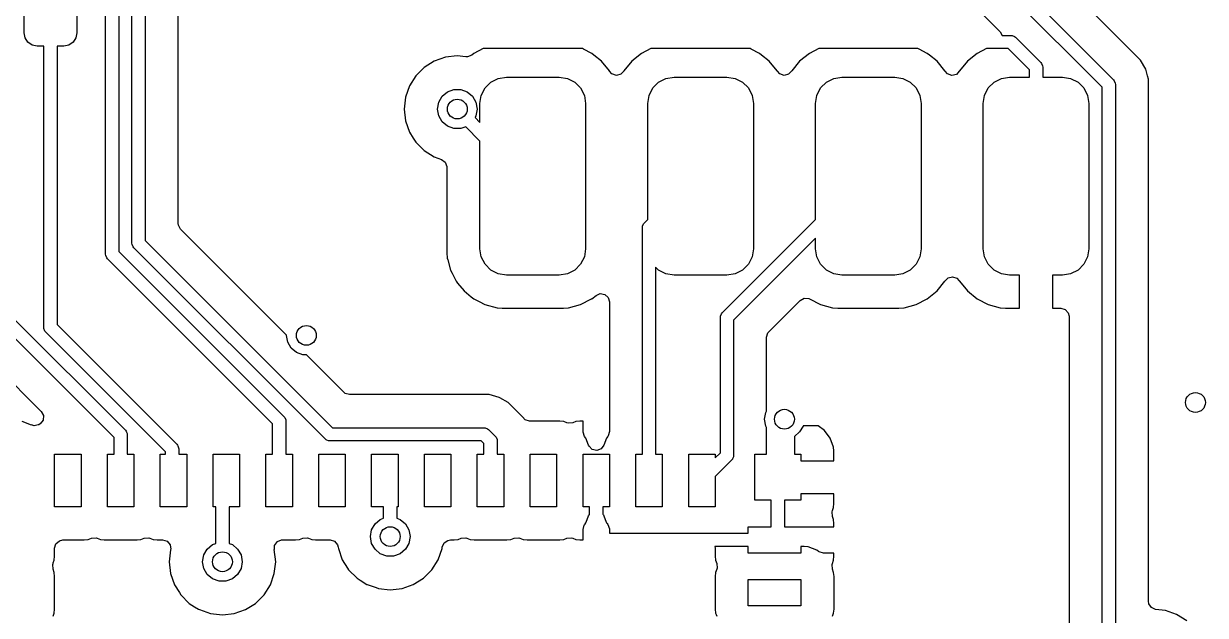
# Model space of a CAD drawing. Extents: x 4.04 to 6.24, y -5.22 to -2.73.
# Drawn here: x 4.921 to 5.626, y -4.672 to -4.319 of the extents above; entities that cross this region are included whole.
import ezdxf

# ---------------------------------------------------------------- set-up
doc = ezdxf.new("R2010")
doc.units = 0
doc.header["$MEASUREMENT"] = 0
doc.layers.add('BLACK', color=7, linetype='CONTINUOUS')

msp = doc.modelspace()

# ---------------------------------------------------------------- linework, layer by layer
at = {"layer": 'BLACK', "linetype": 'CONTINUOUS'}
for p, q in [((4.99394, -4.205), (4.99394, -4.44837)), ((4.98606, -4.45), (4.98606, -4.20663)), ((4.97819, -4.21925), (4.97819, -4.45489)), ((4.97031, -4.45652), (4.97031, -4.22088)), ((5.58723, -4.34076), (5.48223, -4.23576)), ((5.46581, -4.24722), (5.57109, -4.35249)), ((5.56437, -4.35691), (5.4614, -4.25394)), ((5.45467, -4.27507), (5.50355, -4.32396)), ((5.01364, -4.43819), (5.01364, -4.28682)), ((4.92173, -4.32457), (4.92173, -4.30291)), ((4.95323, -4.30291), (4.95323, -4.32457)), ((4.92233, -4.32758), (4.92173, -4.32457)), ((4.95323, -4.32457), (4.95263, -4.32758)), ((5.50355, -4.32396), (5.5047, -4.32606)), ((4.92404, -4.33013), (4.92233, -4.32758)), ((4.92659, -4.33184), (4.92404, -4.33013)), ((4.92961, -4.33244), (4.92659, -4.33184)), ((4.94837, -4.33184), (4.94535, -4.33244)), ((4.95092, -4.33013), (4.94837, -4.33184)), ((4.95263, -4.32758), (4.95092, -4.33013)), ((5.5047, -4.32606), (5.51, -4.32606)), ((5.51, -4.32606), (5.51077, -4.32614)), ((5.51077, -4.32614), (5.51219, -4.32673)), ((5.51219, -4.32673), (5.51278, -4.32722)), ((5.51278, -4.32722), (5.52778, -4.34222)), ((4.93354, -4.33244), (4.92961, -4.33244)), ((4.93354, -4.50021), (4.93354, -4.33244)), ((4.94535, -4.33244), (4.94142, -4.33244)), ((4.94142, -4.33244), (4.94142, -4.49858)), ((5.17294, -4.33908), (5.16624, -4.34143)), ((5.18, -4.33828), (5.17294, -4.33908)), ((5.17294, -4.33908), (5.17294, -4.33908)), ((5.18499, -4.33885), (5.18, -4.33828)), ((5.18, -4.33828), (5.18, -4.33828)), ((5.18607, -4.33885), (5.18499, -4.33885)), ((5.18861, -4.33779), (5.18607, -4.33885)), ((5.18984, -4.3368), (5.18861, -4.33779)), ((5.19545, -4.33394), (5.18984, -4.3368)), ((5.25455, -4.33394), (5.19545, -4.33394)), ((5.25523, -4.33428), (5.25455, -4.33394)), ((5.26016, -4.3368), (5.25523, -4.33428)), ((5.26139, -4.33779), (5.26016, -4.3368)), ((5.26595, -4.34149), (5.26139, -4.33779)), ((5.28984, -4.3368), (5.28404, -4.34149)), ((5.29545, -4.33394), (5.28984, -4.3368)), ((5.35455, -4.33394), (5.29545, -4.33394)), ((5.35523, -4.33428), (5.35455, -4.33394)), ((5.36016, -4.3368), (5.35523, -4.33428)), ((5.36139, -4.33779), (5.36016, -4.3368)), ((5.36595, -4.34149), (5.36139, -4.33779)), ((5.38984, -4.3368), (5.38404, -4.34149)), ((5.39545, -4.33394), (5.38984, -4.3368)), ((5.45455, -4.33394), (5.39545, -4.33394)), ((5.45523, -4.33428), (5.45455, -4.33394)), ((5.46016, -4.3368), (5.45523, -4.33428)), ((5.46139, -4.33779), (5.46016, -4.3368)), ((5.46596, -4.34149), (5.46139, -4.33779)), ((5.48985, -4.33681), (5.48406, -4.3415)), ((5.49549, -4.33394), (5.48985, -4.33681)), ((5.48985, -4.33681), (5.48985, -4.33681)), ((5.50837, -4.33394), (5.49549, -4.33394)), ((5.52106, -4.34663), (5.50837, -4.33394)), ((5.16023, -4.3452), (5.1552, -4.35023)), ((5.16624, -4.34143), (5.16023, -4.3452)), ((5.27065, -4.34728), (5.26595, -4.34149)), ((5.28404, -4.34149), (5.27935, -4.34728)), ((5.37064, -4.34728), (5.36595, -4.34149)), ((5.38404, -4.34149), (5.37935, -4.34728)), ((5.47065, -4.34728), (5.46596, -4.34149)), ((5.48406, -4.3415), (5.47937, -4.34729)), ((5.52778, -4.34222), (5.52827, -4.34281)), ((5.52827, -4.34281), (5.52827, -4.34281)), ((5.52827, -4.34281), (5.52886, -4.34423)), ((5.52886, -4.34423), (5.52894, -4.345)), ((5.52894, -4.345), (5.52894, -4.35094)), ((5.59034, -4.34615), (5.58723, -4.34076)), ((5.58723, -4.34076), (5.58723, -4.34076)), ((5.59143, -4.35023), (5.59034, -4.34615)), ((5.59034, -4.34615), (5.59034, -4.34615)), ((5.1552, -4.35023), (5.15143, -4.35624)), ((5.2, -4.35395), (5.20439, -4.35172)), ((5.20439, -4.35172), (5.20925, -4.35094)), ((5.20925, -4.35094), (5.24075, -4.35094)), ((5.24075, -4.35094), (5.24561, -4.35172)), ((5.24561, -4.35172), (5.25, -4.35395)), ((5.27065, -4.34729), (5.27065, -4.34728)), ((5.27065, -4.34728), (5.27065, -4.34728)), ((5.27066, -4.34729), (5.27065, -4.34729)), ((5.27078, -4.34749), (5.27066, -4.34729)), ((5.27081, -4.34747), (5.27078, -4.34749)), ((5.27219, -4.34906), (5.27081, -4.34747)), ((5.27479, -4.34995), (5.27219, -4.34906)), ((5.27746, -4.34929), (5.27479, -4.34995)), ((5.27918, -4.34747), (5.27746, -4.34929)), ((5.27922, -4.34749), (5.27918, -4.34747)), ((5.27935, -4.34729), (5.27922, -4.34749)), ((5.27935, -4.34728), (5.27935, -4.34729)), ((5.27935, -4.34729), (5.27935, -4.34729)), ((5.3, -4.35395), (5.30439, -4.35172)), ((5.30439, -4.35172), (5.30925, -4.35094)), ((5.30925, -4.35094), (5.34075, -4.35094)), ((5.34075, -4.35094), (5.34561, -4.35172)), ((5.34561, -4.35172), (5.35, -4.35395)), ((5.37065, -4.34728), (5.37064, -4.34728)), ((5.37065, -4.34729), (5.37065, -4.34728)), ((5.37066, -4.34729), (5.37065, -4.34729)), ((5.37078, -4.34749), (5.37066, -4.34729)), ((5.37081, -4.34747), (5.37078, -4.34749)), ((5.37219, -4.34906), (5.37081, -4.34747)), ((5.37479, -4.34995), (5.37219, -4.34906)), ((5.37746, -4.34929), (5.37479, -4.34995)), ((5.37918, -4.34747), (5.37746, -4.34929)), ((5.37922, -4.34749), (5.37918, -4.34747)), ((5.37935, -4.34729), (5.37922, -4.34749)), ((5.37935, -4.34728), (5.37935, -4.34729)), ((5.37935, -4.34729), (5.37935, -4.34729)), ((5.4, -4.35395), (5.40439, -4.35172)), ((5.40439, -4.35172), (5.40925, -4.35094)), ((5.40925, -4.35094), (5.44075, -4.35094)), ((5.44075, -4.35094), (5.44561, -4.35172)), ((5.44561, -4.35172), (5.45, -4.35395)), ((5.47066, -4.34731), (5.47065, -4.34728)), ((5.47065, -4.34728), (5.47065, -4.34728)), ((5.47068, -4.34733), (5.47066, -4.34731)), ((5.47078, -4.34749), (5.47068, -4.34733)), ((5.47081, -4.34748), (5.47078, -4.34749)), ((5.4722, -4.34908), (5.47081, -4.34748)), ((5.4748, -4.34997), (5.4722, -4.34908)), ((5.47747, -4.34931), (5.4748, -4.34997)), ((5.4792, -4.34748), (5.47747, -4.34931)), ((5.47923, -4.3475), (5.4792, -4.34748)), ((5.47935, -4.34732), (5.47923, -4.3475)), ((5.47936, -4.34731), (5.47935, -4.34732)), ((5.47937, -4.34729), (5.47936, -4.34731)), ((5.47937, -4.34729), (5.47937, -4.34729)), ((5.5, -4.35395), (5.50439, -4.35172)), ((5.50439, -4.35172), (5.50925, -4.35094)), ((5.50925, -4.35094), (5.52106, -4.35094)), ((5.52106, -4.35094), (5.52106, -4.34663)), ((5.52894, -4.35094), (5.54075, -4.35094)), ((5.54075, -4.35094), (5.54561, -4.35172)), ((5.54561, -4.35172), (5.55, -4.35395)), ((5.57109, -4.35249), (5.57158, -4.35309)), ((5.57158, -4.35309), (5.57217, -4.35451)), ((5.59195, -4.35217), (5.59143, -4.35023)), ((5.59195, -4.35878), (5.59195, -4.35217)), ((5.15143, -4.35624), (5.14908, -4.36294)), ((5.17095, -4.36241), (5.17409, -4.35977)), ((5.17409, -4.35977), (5.17795, -4.35837)), ((5.17795, -4.35837), (5.18205, -4.35837)), ((5.18205, -4.35837), (5.18591, -4.35977)), ((5.18591, -4.35977), (5.18905, -4.36241)), ((5.19427, -4.36183), (5.19651, -4.35744)), ((5.19651, -4.35744), (5.2, -4.35395)), ((5.25, -4.35395), (5.25349, -4.35744)), ((5.25349, -4.35744), (5.25573, -4.36183)), ((5.29427, -4.36183), (5.29651, -4.35744)), ((5.29651, -4.35744), (5.3, -4.35395)), ((5.35, -4.35395), (5.35349, -4.35744)), ((5.35349, -4.35744), (5.35573, -4.36183)), ((5.39427, -4.36183), (5.39651, -4.35744)), ((5.39651, -4.35744), (5.4, -4.35395)), ((5.45, -4.35395), (5.45349, -4.35744)), ((5.45349, -4.35744), (5.45573, -4.36183)), ((5.49427, -4.36183), (5.49651, -4.35744)), ((5.49651, -4.35744), (5.5, -4.35395)), ((5.55, -4.35395), (5.55349, -4.35744)), ((5.55349, -4.35744), (5.55573, -4.36183)), ((5.56437, -4.80408), (5.56437, -4.35691)), ((5.57217, -4.35451), (5.57224, -4.35528)), ((5.57224, -4.35528), (5.57224, -4.80571)), ((5.59195, -4.58597), (5.59195, -4.35878)), ((5.59195, -4.35878), (5.59195, -4.35878)), ((5.14908, -4.36294), (5.14828, -4.37)), ((5.14908, -4.36294), (5.14908, -4.36294)), ((5.16819, -4.37), (5.1689, -4.36596)), ((5.1689, -4.36596), (5.17095, -4.36241)), ((5.18905, -4.36241), (5.1911, -4.36596)), ((5.1911, -4.36596), (5.19181, -4.37)), ((5.1935, -4.36669), (5.19427, -4.36183)), ((5.1935, -4.37794), (5.1935, -4.36669)), ((5.25573, -4.36183), (5.2565, -4.36669)), ((5.2565, -4.36669), (5.2565, -4.45331)), ((5.2935, -4.36669), (5.29427, -4.36183)), ((5.2935, -4.43593), (5.2935, -4.36669)), ((5.35573, -4.36183), (5.3565, -4.36669)), ((5.3565, -4.36669), (5.3565, -4.45331)), ((5.3935, -4.36669), (5.39427, -4.36183)), ((5.3935, -4.43593), (5.3935, -4.36669)), ((5.45573, -4.36183), (5.4565, -4.36669)), ((5.4565, -4.36669), (5.4565, -4.45331)), ((5.4935, -4.36669), (5.49427, -4.36183)), ((5.4935, -4.45331), (5.4935, -4.36669)), ((5.55573, -4.36183), (5.5565, -4.36669)), ((5.5565, -4.36669), (5.5565, -4.45331)), ((5.14828, -4.37), (5.14828, -4.37)), ((5.14828, -4.37), (5.14908, -4.37706)), ((5.1689, -4.37404), (5.16819, -4.37)), ((5.17095, -4.37759), (5.1689, -4.37404)), ((5.1911, -4.37404), (5.19055, -4.37499)), ((5.19181, -4.37), (5.1911, -4.37404)), ((5.14908, -4.37706), (5.14908, -4.37706)), ((5.14908, -4.37706), (5.15143, -4.38376)), ((5.17409, -4.38023), (5.17095, -4.37759)), ((5.17795, -4.38163), (5.17409, -4.38023)), ((5.18499, -4.38056), (5.18205, -4.38163)), ((5.1935, -4.38907), (5.18499, -4.38056)), ((5.19055, -4.37499), (5.1935, -4.37794)), ((5.15143, -4.38376), (5.15371, -4.3874)), ((5.15371, -4.3874), (5.1552, -4.38977)), ((5.18205, -4.38163), (5.17795, -4.38163)), ((5.1552, -4.38977), (5.16023, -4.3948)), ((5.16023, -4.3948), (5.16624, -4.39857)), ((5.1935, -4.45331), (5.1935, -4.38907)), ((5.16624, -4.39857), (5.17053, -4.40008)), ((5.17053, -4.40008), (5.17276, -4.40168)), ((5.17276, -4.40168), (5.17378, -4.40424)), ((5.17378, -4.40424), (5.1738, -4.40468)), ((5.1738, -4.40468), (5.1738, -4.45579)), ((5.29151, -4.43792), (5.2935, -4.43593)), ((5.33796, -4.49147), (5.3935, -4.43593)), ((5.01375, -4.43922), (5.01364, -4.43819)), ((5.01507, -4.44164), (5.01375, -4.43922)), ((5.07823, -4.50479), (5.01507, -4.44164)), ((5.29035, -4.44071), (5.29043, -4.43994)), ((5.29035, -4.57579), (5.29035, -4.44071)), ((5.29043, -4.43994), (5.29102, -4.43852)), ((5.29102, -4.43852), (5.29151, -4.43792)), ((4.98614, -4.45077), (4.98606, -4.45)), ((4.98673, -4.45219), (4.98614, -4.45077)), ((4.99394, -4.44837), (5.10561, -4.56004)), ((5.3935, -4.44706), (5.34469, -4.49588)), ((5.3935, -4.45331), (5.3935, -4.44706)), ((4.97039, -4.45729), (4.97031, -4.45652)), ((4.97098, -4.45871), (4.97039, -4.45729)), ((4.97147, -4.45931), (4.97098, -4.45871)), ((4.97819, -4.45489), (5.0766, -4.55331)), ((4.98722, -4.45278), (4.98673, -4.45219)), ((5.10119, -4.56676), (4.98722, -4.45278)), ((5.1738, -4.45579), (5.1738, -4.45579)), ((5.1738, -4.45579), (5.17404, -4.45888)), ((5.17404, -4.45888), (5.17434, -4.46)), ((5.19427, -4.45817), (5.1935, -4.45331)), ((5.19651, -4.46256), (5.19427, -4.45817)), ((5.25573, -4.45817), (5.25349, -4.46256)), ((5.2565, -4.45331), (5.25573, -4.45817)), ((5.35573, -4.45817), (5.35349, -4.46256)), ((5.3565, -4.45331), (5.35573, -4.45817)), ((5.39427, -4.45817), (5.3935, -4.45331)), ((5.39651, -4.46256), (5.39427, -4.45817)), ((5.45573, -4.45817), (5.45349, -4.46256)), ((5.4565, -4.45331), (5.45573, -4.45817)), ((5.49427, -4.45817), (5.4935, -4.45331)), ((5.49651, -4.46256), (5.49427, -4.45817)), ((5.55573, -4.45817), (5.55349, -4.46256)), ((5.5565, -4.45331), (5.55573, -4.45817)), ((5.06988, -4.55772), (4.97147, -4.45931)), ((5.17434, -4.46), (5.17597, -4.46608)), ((5.2, -4.46605), (5.19651, -4.46256)), ((5.25349, -4.46256), (5.25, -4.46605)), ((5.3, -4.46605), (5.29823, -4.46428)), ((5.29823, -4.46428), (5.29823, -4.57579)), ((5.35349, -4.46256), (5.35, -4.46605)), ((5.4, -4.46605), (5.39651, -4.46256)), ((5.45349, -4.46256), (5.45, -4.46605)), ((5.5, -4.46605), (5.49651, -4.46256)), ((5.55349, -4.46256), (5.55, -4.46605)), ((5.17597, -4.46608), (5.17684, -4.46779)), ((5.17684, -4.46779), (5.17935, -4.47272)), ((5.17935, -4.47272), (5.1802, -4.47376)), ((5.20439, -4.46828), (5.2, -4.46605)), ((5.20925, -4.46906), (5.20439, -4.46828)), ((5.24075, -4.46906), (5.20925, -4.46906)), ((5.24561, -4.46828), (5.24075, -4.46906)), ((5.25, -4.46605), (5.24561, -4.46828)), ((5.30439, -4.46828), (5.3, -4.46605)), ((5.30925, -4.46906), (5.30439, -4.46828)), ((5.34075, -4.46906), (5.30925, -4.46906)), ((5.34561, -4.46828), (5.34075, -4.46906)), ((5.35, -4.46605), (5.34561, -4.46828)), ((5.40439, -4.46828), (5.4, -4.46605)), ((5.40925, -4.46906), (5.40439, -4.46828)), ((5.44075, -4.46906), (5.40925, -4.46906)), ((5.44561, -4.46828), (5.44075, -4.46906)), ((5.45, -4.46605), (5.44561, -4.46828)), ((5.46596, -4.47851), (5.47065, -4.47272)), ((5.47065, -4.47272), (5.47066, -4.47269)), ((5.47066, -4.47269), (5.47068, -4.47268)), ((5.47068, -4.47268), (5.47078, -4.47251)), ((5.47078, -4.47251), (5.47082, -4.47253)), ((5.47082, -4.47253), (5.47255, -4.47069)), ((5.47255, -4.47069), (5.47522, -4.47003)), ((5.47522, -4.47003), (5.47782, -4.47092)), ((5.47782, -4.47092), (5.47921, -4.47251)), ((5.47921, -4.47251), (5.47923, -4.4725)), ((5.47923, -4.4725), (5.47935, -4.47268)), ((5.47935, -4.47268), (5.47936, -4.47269)), ((5.47936, -4.47269), (5.47937, -4.47271)), ((5.47937, -4.47271), (5.47937, -4.47271)), ((5.47937, -4.47271), (5.48406, -4.4785)), ((5.50439, -4.46828), (5.5, -4.46605)), ((5.50925, -4.46906), (5.50439, -4.46828)), ((5.51516, -4.46906), (5.50925, -4.46906)), ((5.51516, -4.48874), (5.51516, -4.46906)), ((5.54075, -4.46906), (5.53484, -4.46906)), ((5.53484, -4.46906), (5.53484, -4.48874)), ((5.54561, -4.46828), (5.54075, -4.46906)), ((5.55, -4.46605), (5.54561, -4.46828)), ((5.1802, -4.47376), (5.18405, -4.47851)), ((5.18405, -4.47851), (5.18824, -4.48191)), ((5.2627, -4.48115), (5.26523, -4.48009)), ((5.26523, -4.48009), (5.26794, -4.48058)), ((5.46016, -4.4832), (5.46596, -4.47851)), ((5.48406, -4.4785), (5.48985, -4.48319)), ((5.18824, -4.48191), (5.18984, -4.4832)), ((5.18984, -4.4832), (5.19296, -4.4848)), ((5.19296, -4.4848), (5.19648, -4.48659)), ((5.19648, -4.48659), (5.20368, -4.48852)), ((5.24632, -4.48852), (5.25352, -4.48659)), ((5.25352, -4.48659), (5.26005, -4.48326)), ((5.26005, -4.48326), (5.26016, -4.4832)), ((5.26016, -4.4832), (5.2627, -4.48115)), ((5.26016, -4.4832), (5.26016, -4.4832)), ((5.26016, -4.4832), (5.26016, -4.4832)), ((5.26794, -4.48058), (5.26996, -4.48245)), ((5.26996, -4.48245), (5.27065, -4.48495)), ((5.27065, -4.48495), (5.27065, -4.56234)), ((5.36582, -4.50261), (5.38428, -4.48416)), ((5.38428, -4.48416), (5.38669, -4.48284)), ((5.38669, -4.48284), (5.38944, -4.48304)), ((5.38944, -4.48304), (5.38994, -4.48326)), ((5.38994, -4.48326), (5.39648, -4.48659)), ((5.39648, -4.48659), (5.40368, -4.48852)), ((5.44632, -4.48852), (5.45352, -4.48659)), ((5.45352, -4.48659), (5.46005, -4.48326)), ((5.46005, -4.48326), (5.46016, -4.4832)), ((5.46016, -4.4832), (5.46016, -4.4832)), ((5.46016, -4.4832), (5.46016, -4.4832)), ((5.48985, -4.48319), (5.48985, -4.48319)), ((5.48985, -4.48319), (5.49648, -4.48657)), ((5.49648, -4.48657), (5.50368, -4.4885)), ((4.91386, -4.49329), (4.98211, -4.56155)), ((5.20368, -4.48852), (5.20677, -4.48876)), ((5.20677, -4.48876), (5.24323, -4.48876)), ((5.24323, -4.48876), (5.24632, -4.48852)), ((5.33681, -4.49425), (5.33689, -4.49348)), ((5.33689, -4.49348), (5.33747, -4.49206)), ((5.33747, -4.49206), (5.33796, -4.49147)), ((5.40368, -4.48852), (5.40677, -4.48876)), ((5.40677, -4.48876), (5.44323, -4.48876)), ((5.44323, -4.48876), (5.44632, -4.48852)), ((5.50368, -4.4885), (5.50677, -4.48874)), ((5.50677, -4.48874), (5.50677, -4.48874)), ((5.50677, -4.48874), (5.51516, -4.48874)), ((5.53484, -4.48874), (5.53978, -4.48874)), ((5.53978, -4.48874), (5.54242, -4.48952)), ((5.54242, -4.48952), (5.54422, -4.49159)), ((5.54422, -4.49159), (5.54467, -4.49362)), ((5.54467, -4.49362), (5.54467, -4.77964)), ((4.97539, -4.56596), (4.90714, -4.49771)), ((4.93362, -4.50098), (4.93354, -4.50021)), ((4.93421, -4.5024), (4.93362, -4.50098)), ((4.94142, -4.49858), (5.01278, -4.56994)), ((5.33681, -4.57494), (5.33681, -4.49425)), ((5.34469, -4.49588), (5.34469, -4.57657)), ((4.9347, -4.50299), (4.93421, -4.5024)), ((5.00606, -4.57436), (4.9347, -4.50299)), ((5.07819, -4.505), (5.07823, -4.50479)), ((5.0789, -4.50904), (5.07819, -4.505)), ((5.36439, -4.50607), (5.36516, -4.50343)), ((5.36439, -4.55011), (5.36439, -4.50607)), ((5.36516, -4.50343), (5.36582, -4.50261)), ((4.89568, -4.51412), (4.93194, -4.55037)), ((5.08095, -4.51259), (5.0789, -4.50904)), ((5.08409, -4.51523), (5.08095, -4.51259)), ((5.08795, -4.51663), (5.08409, -4.51523)), ((5.09007, -4.51663), (5.08795, -4.51663)), ((5.11234, -4.5389), (5.09007, -4.51663)), ((5.11315, -4.53956), (5.11234, -4.5389)), ((5.11579, -4.54033), (5.11315, -4.53956)), ((5.19245, -4.54033), (5.11579, -4.54033)), ((5.19275, -4.54033), (5.19245, -4.54033)), ((5.19245, -4.54033), (5.19245, -4.54033)), ((5.19898, -4.54033), (5.19275, -4.54033)), ((5.20499, -4.54195), (5.19898, -4.54033)), ((5.20535, -4.54215), (5.20499, -4.54195)), ((5.21038, -4.54506), (5.20535, -4.54215)), ((5.20535, -4.54215), (5.20535, -4.54215)), ((4.93194, -4.55037), (4.93326, -4.55279)), ((5.21872, -4.5534), (5.21038, -4.54506)), ((5.21038, -4.54506), (5.21038, -4.54506)), ((5.3639, -4.55096), (5.36439, -4.55011)), ((4.9262, -4.55845), (4.92057, -4.55635)), ((4.93306, -4.55553), (4.93141, -4.55773)), ((4.93326, -4.55279), (4.93306, -4.55553)), ((5.0766, -4.55331), (5.07709, -4.5539)), ((5.07709, -4.5539), (5.07768, -4.55532)), ((5.07768, -4.55532), (5.07776, -4.55609)), ((5.07776, -4.55609), (5.07776, -4.57579)), ((5.21886, -4.55364), (5.21872, -4.5534)), ((5.22045, -4.55531), (5.21886, -4.55364)), ((5.22309, -4.55608), (5.22045, -4.55531)), ((5.24106, -4.55608), (5.22309, -4.55608)), ((5.2434, -4.55634), (5.24106, -4.55608)), ((5.24106, -4.55608), (5.24106, -4.55608)), ((5.24341, -4.55634), (5.2434, -4.55634)), ((5.2434, -4.55634), (5.2434, -4.55634)), ((5.24537, -4.55707), (5.24341, -4.55634)), ((5.24604, -4.55726), (5.24537, -4.55707)), ((5.24878, -4.55707), (5.24604, -4.55726)), ((5.25069, -4.55635), (5.24878, -4.55707)), ((5.25304, -4.5561), (5.25069, -4.55635)), ((5.25069, -4.55635), (5.25069, -4.55635)), ((5.25492, -4.5561), (5.25304, -4.5561)), ((5.25492, -4.56232), (5.25492, -4.5561)), ((5.36319, -4.555), (5.3639, -4.55096)), ((5.3639, -4.55904), (5.36319, -4.555)), ((4.92621, -4.55841), (4.9262, -4.55845)), ((4.92778, -4.55887), (4.92621, -4.55841)), ((4.93007, -4.55837), (4.92778, -4.55887)), ((4.93009, -4.55844), (4.93007, -4.55837)), ((4.93019, -4.5584), (4.93009, -4.55844)), ((4.93035, -4.55831), (4.93019, -4.5584)), ((4.93047, -4.55829), (4.93035, -4.55831)), ((4.93073, -4.55815), (4.93047, -4.55829)), ((4.93141, -4.55773), (4.93071, -4.55812)), ((4.93071, -4.55812), (4.93073, -4.55815)), ((4.98211, -4.56155), (4.9826, -4.56214)), ((4.9826, -4.56214), (4.98282, -4.56267)), ((4.98282, -4.56267), (4.98319, -4.56356)), ((4.98319, -4.56356), (4.98327, -4.56433)), ((4.98327, -4.56433), (4.98327, -4.57579)), ((5.06988, -4.57579), (5.06988, -4.55772)), ((5.10561, -4.56004), (5.19587, -4.56004)), ((5.19587, -4.56004), (5.19663, -4.56011)), ((5.19663, -4.56011), (5.19805, -4.5607)), ((5.19805, -4.5607), (5.19865, -4.56119)), ((5.19865, -4.56119), (5.20259, -4.56513)), ((5.25493, -4.56267), (5.25492, -4.56232)), ((5.25589, -4.56524), (5.25493, -4.56267)), ((5.27065, -4.56234), (5.26987, -4.56498)), ((5.36439, -4.55989), (5.3639, -4.55904)), ((5.36439, -4.57346), (5.36439, -4.55989)), ((5.38405, -4.56259), (5.38091, -4.56523)), ((5.3861, -4.55904), (5.38405, -4.56259)), ((5.38612, -4.55894), (5.3861, -4.55904)), ((5.39518, -4.55894), (5.38612, -4.55894)), ((5.39891, -4.56172), (5.39518, -4.55894)), ((5.4023, -4.56626), (5.39891, -4.56172)), ((5.39891, -4.56172), (5.39891, -4.56172)), ((4.97539, -4.57579), (4.97539, -4.56596)), ((5.01278, -4.56994), (5.01327, -4.57054)), ((5.01327, -4.57054), (5.01345, -4.57096)), ((5.01345, -4.57096), (5.01386, -4.57196)), ((5.10179, -4.56725), (5.10119, -4.56676)), ((5.1022, -4.56742), (5.10179, -4.56725)), ((5.10321, -4.56784), (5.1022, -4.56742)), ((5.10398, -4.56791), (5.10321, -4.56784)), ((5.19424, -4.56791), (5.10398, -4.56791)), ((5.19587, -4.56954), (5.19424, -4.56791)), ((5.19587, -4.57579), (5.19587, -4.56954)), ((5.20259, -4.56513), (5.20308, -4.56573)), ((5.20308, -4.56573), (5.20308, -4.56573)), ((5.20308, -4.56573), (5.20366, -4.56715)), ((5.20366, -4.56715), (5.20374, -4.56791)), ((5.20374, -4.56791), (5.20374, -4.57579)), ((5.25665, -4.56625), (5.25589, -4.56524)), ((5.25822, -4.57047), (5.25665, -4.56625)), ((5.25665, -4.56625), (5.25665, -4.56625)), ((5.25851, -4.5711), (5.25822, -4.57047)), ((5.26046, -4.57305), (5.25851, -4.5711)), ((5.26737, -4.57047), (5.26572, -4.57267)), ((5.26894, -4.56625), (5.26737, -4.57047)), ((5.26894, -4.56625), (5.26894, -4.56625)), ((5.26968, -4.56527), (5.26894, -4.56625)), ((5.26987, -4.56498), (5.26968, -4.56527)), ((5.38091, -4.56523), (5.38091, -4.57579)), ((5.40428, -4.57156), (5.4023, -4.56626)), ((5.4023, -4.56626), (5.4023, -4.56626)), ((5.40453, -4.5739), (5.40428, -4.57156)), ((5.40428, -4.57156), (5.40428, -4.57156)), ((4.93996, -4.60728), (4.93996, -4.57579)), ((4.93996, -4.57579), (4.95571, -4.57579)), ((4.95571, -4.57579), (4.95571, -4.60728)), ((4.97146, -4.60728), (4.97146, -4.57579)), ((4.97146, -4.57579), (4.97539, -4.57579)), ((4.98327, -4.57579), (4.9872, -4.57579)), ((4.9872, -4.57579), (4.9872, -4.60728)), ((5.00295, -4.60728), (5.00295, -4.57579)), ((5.00295, -4.57579), (5.00606, -4.57579)), ((5.00606, -4.57579), (5.00606, -4.57436)), ((5.01386, -4.57196), (5.01394, -4.57273)), ((5.01394, -4.57273), (5.01394, -4.57579)), ((5.01394, -4.57579), (5.0187, -4.57579)), ((5.0187, -4.57579), (5.0187, -4.60728)), ((5.03445, -4.60728), (5.03445, -4.57579)), ((5.03445, -4.57579), (5.0502, -4.57579)), ((5.0502, -4.57579), (5.0502, -4.60728)), ((5.06594, -4.60728), (5.06594, -4.57579)), ((5.06594, -4.57579), (5.06988, -4.57579)), ((5.07776, -4.57579), (5.08169, -4.57579)), ((5.08169, -4.57579), (5.08169, -4.60728)), ((5.09744, -4.60728), (5.09744, -4.57579)), ((5.09744, -4.57579), (5.11319, -4.57579)), ((5.11319, -4.57579), (5.11319, -4.60728)), ((5.12894, -4.60728), (5.12894, -4.57579)), ((5.12894, -4.57579), (5.14469, -4.57579)), ((5.14469, -4.57579), (5.14469, -4.60728)), ((5.16043, -4.60728), (5.16043, -4.57579)), ((5.16043, -4.57579), (5.17618, -4.57579)), ((5.17618, -4.57579), (5.17618, -4.60728)), ((5.19193, -4.60728), (5.19193, -4.57579)), ((5.19193, -4.57579), (5.19587, -4.57579)), ((5.20374, -4.57579), (5.20768, -4.57579)), ((5.20768, -4.57579), (5.20768, -4.60728)), ((5.22343, -4.60728), (5.22343, -4.57579)), ((5.22343, -4.57579), (5.23917, -4.57579)), ((5.23917, -4.57579), (5.23917, -4.60728)), ((5.25492, -4.60728), (5.25492, -4.57579)), ((5.25492, -4.57579), (5.27067, -4.57579)), ((5.26314, -4.57363), (5.26046, -4.57305)), ((5.26572, -4.57267), (5.26314, -4.57363)), ((5.27067, -4.57579), (5.27067, -4.60728)), ((5.28642, -4.60728), (5.28642, -4.57579)), ((5.28642, -4.57579), (5.29035, -4.57579)), ((5.29823, -4.57579), (5.30217, -4.57579)), ((5.30217, -4.57579), (5.30217, -4.60728)), ((5.31791, -4.60728), (5.31791, -4.57579)), ((5.31791, -4.57579), (5.33366, -4.57579)), ((5.33366, -4.57809), (5.33681, -4.57494)), ((5.33366, -4.57579), (5.33366, -4.57809)), ((5.34412, -4.57852), (5.34402, -4.57876)), ((5.34461, -4.57734), (5.34412, -4.57852)), ((5.34469, -4.57657), (5.34461, -4.57734)), ((5.35728, -4.60335), (5.35728, -4.57579)), ((5.35728, -4.57579), (5.36439, -4.57579)), ((5.36439, -4.57579), (5.36439, -4.57346)), ((5.38091, -4.57579), (5.38484, -4.57579)), ((5.38484, -4.57579), (5.38484, -4.57972)), ((5.40453, -4.57972), (5.40453, -4.5739)), ((5.40453, -4.5739), (5.40453, -4.5739)), ((5.34353, -4.57936), (5.33366, -4.58923)), ((5.34402, -4.57876), (5.34353, -4.57936)), ((5.38484, -4.57972), (5.40453, -4.57972)), ((5.33366, -4.58923), (5.33366, -4.60728)), ((5.59195, -4.66358), (5.59195, -4.58597)), ((5.40453, -4.59941), (5.38484, -4.59941)), ((5.38484, -4.59941), (5.38484, -4.60335)), ((5.40453, -4.60523), (5.40453, -4.59941)), ((5.36713, -4.60335), (5.35728, -4.60335)), ((5.36713, -4.61909), (5.36713, -4.60335)), ((5.38484, -4.60335), (5.375, -4.60335)), ((5.375, -4.60335), (5.375, -4.61909)), ((5.40428, -4.60757), (5.40453, -4.60523)), ((5.40453, -4.60523), (5.40453, -4.60523)), ((4.95571, -4.60728), (4.93996, -4.60728)), ((4.9872, -4.60728), (4.97146, -4.60728)), ((5.0187, -4.60728), (5.00295, -4.60728)), ((5.03606, -4.60728), (5.03445, -4.60728)), ((5.03606, -4.62905), (5.03606, -4.60728)), ((5.0502, -4.60728), (5.04394, -4.60728)), ((5.04394, -4.60728), (5.04394, -4.62905)), ((5.08169, -4.60728), (5.06594, -4.60728)), ((5.11319, -4.60728), (5.09744, -4.60728)), ((5.13606, -4.60728), (5.12894, -4.60728)), ((5.13606, -4.61405), (5.13606, -4.60728)), ((5.14469, -4.60728), (5.14394, -4.60728)), ((5.14394, -4.60728), (5.14394, -4.61405)), ((5.17618, -4.60728), (5.16043, -4.60728)), ((5.20768, -4.60728), (5.19193, -4.60728)), ((5.23917, -4.60728), (5.22343, -4.60728)), ((5.25886, -4.60728), (5.25492, -4.60728)), ((5.25738, -4.61486), (5.25822, -4.6126)), ((5.25822, -4.6126), (5.25886, -4.61175)), ((5.25886, -4.61175), (5.25886, -4.60728)), ((5.27067, -4.60728), (5.26673, -4.60728)), ((5.26673, -4.60728), (5.26673, -4.61162)), ((5.26673, -4.61162), (5.26708, -4.61197)), ((5.26708, -4.61197), (5.26737, -4.6126)), ((5.26737, -4.6126), (5.26821, -4.61486)), ((5.30217, -4.60728), (5.28642, -4.60728)), ((5.33366, -4.60728), (5.31791, -4.60728)), ((5.40336, -4.61018), (5.40355, -4.60951)), ((5.40355, -4.61293), (5.40336, -4.61018)), ((5.40355, -4.60951), (5.40428, -4.60757)), ((5.40428, -4.61487), (5.40355, -4.61293)), ((5.40428, -4.60757), (5.40428, -4.60757)), ((5.12819, -4.625), (5.1289, -4.62096)), ((5.1289, -4.62096), (5.13095, -4.61741)), ((5.13095, -4.61741), (5.13409, -4.61477)), ((5.13409, -4.61477), (5.13606, -4.61405)), ((5.14394, -4.61405), (5.14591, -4.61477)), ((5.14591, -4.61477), (5.14905, -4.61741)), ((5.14905, -4.61741), (5.1511, -4.62096)), ((5.1511, -4.62096), (5.15181, -4.625)), ((5.25492, -4.62075), (5.2557, -4.61811)), ((5.25492, -4.62697), (5.25492, -4.62075)), ((5.2557, -4.61811), (5.25589, -4.61783)), ((5.25589, -4.61783), (5.25596, -4.61773)), ((5.25596, -4.61773), (5.25665, -4.61682)), ((5.25665, -4.61682), (5.25738, -4.61486)), ((5.26821, -4.61486), (5.26894, -4.61682)), ((5.26894, -4.61682), (5.26924, -4.61721)), ((5.26924, -4.61721), (5.2697, -4.61783)), ((5.2697, -4.61783), (5.27066, -4.6204)), ((5.27066, -4.6204), (5.27067, -4.62075)), ((5.27067, -4.62075), (5.27067, -4.62303)), ((5.35335, -4.62303), (5.35335, -4.61909)), ((5.35335, -4.61909), (5.36713, -4.61909)), ((5.375, -4.61909), (5.38484, -4.61909)), ((5.38484, -4.61909), (5.40453, -4.61909)), ((5.40453, -4.61721), (5.40428, -4.61487)), ((5.40428, -4.61487), (5.40428, -4.61487)), ((5.40453, -4.61909), (5.40453, -4.61721)), ((5.40453, -4.61721), (5.40453, -4.61721)), ((4.94076, -4.62923), (4.94283, -4.62743)), ((4.94283, -4.62743), (4.94486, -4.62699)), ((4.94486, -4.62699), (4.95759, -4.62699)), ((4.95759, -4.62699), (4.95994, -4.62674)), ((4.95759, -4.62699), (4.95759, -4.62699)), ((4.95994, -4.62674), (4.96188, -4.62601)), ((4.96188, -4.62601), (4.96462, -4.62582)), ((4.96462, -4.62582), (4.96529, -4.62601)), ((4.96529, -4.62601), (4.96722, -4.62674)), ((4.96722, -4.62674), (4.96722, -4.62674)), ((4.96722, -4.62674), (4.96723, -4.62674)), ((4.96723, -4.62674), (4.96957, -4.62699)), ((4.96957, -4.62699), (4.98909, -4.62699)), ((4.98909, -4.62699), (4.99144, -4.62674)), ((4.99144, -4.62674), (4.99337, -4.62601)), ((4.99337, -4.62601), (4.99612, -4.62582)), ((4.99612, -4.62582), (4.99678, -4.62601)), ((4.99678, -4.62601), (4.99872, -4.62674)), ((4.99872, -4.62674), (4.99872, -4.62674)), ((4.99872, -4.62674), (4.99872, -4.62674)), ((4.99872, -4.62674), (5.00107, -4.62699)), ((5.00107, -4.62699), (5.00432, -4.62699)), ((5.00432, -4.62699), (5.00696, -4.62776)), ((5.00696, -4.62776), (5.00876, -4.62984)), ((5.07109, -4.63021), (5.07272, -4.62799)), ((5.07272, -4.62799), (5.07529, -4.627)), ((5.07529, -4.627), (5.07568, -4.62699)), ((5.07568, -4.62699), (5.08358, -4.62699)), ((5.08358, -4.62699), (5.08592, -4.62674)), ((5.08358, -4.62699), (5.08358, -4.62699)), ((5.08592, -4.62674), (5.08786, -4.62601)), ((5.08786, -4.62601), (5.0906, -4.62582)), ((5.0906, -4.62582), (5.09127, -4.62601)), ((5.09127, -4.62601), (5.09321, -4.62674)), ((5.09321, -4.62674), (5.09321, -4.62674)), ((5.09321, -4.62674), (5.09321, -4.62674)), ((5.09321, -4.62674), (5.09556, -4.62699)), ((5.09556, -4.62699), (5.10415, -4.62699)), ((5.10415, -4.62699), (5.10679, -4.62776)), ((5.10679, -4.62776), (5.10859, -4.62984)), ((5.1289, -4.62904), (5.12819, -4.625)), ((5.15181, -4.625), (5.1511, -4.62904)), ((5.17207, -4.62879), (5.17434, -4.62723)), ((5.17434, -4.62723), (5.17585, -4.62699)), ((5.17585, -4.62699), (5.17807, -4.62699)), ((5.17807, -4.62699), (5.18041, -4.62674)), ((5.17807, -4.62699), (5.17807, -4.62699)), ((5.18041, -4.62674), (5.18235, -4.62601)), ((5.18235, -4.62601), (5.18509, -4.62582)), ((5.18509, -4.62582), (5.18576, -4.62601)), ((5.18576, -4.62601), (5.1877, -4.62674)), ((5.1877, -4.62674), (5.1877, -4.62674)), ((5.1877, -4.62674), (5.1877, -4.62674)), ((5.1877, -4.62674), (5.19004, -4.62699)), ((5.19004, -4.62699), (5.20956, -4.62699)), ((5.20956, -4.62699), (5.21191, -4.62674)), ((5.21191, -4.62674), (5.21385, -4.62601)), ((5.21385, -4.62601), (5.21659, -4.62582)), ((5.21659, -4.62582), (5.21726, -4.62601)), ((5.21726, -4.62601), (5.21919, -4.62674)), ((5.21919, -4.62674), (5.21919, -4.62674)), ((5.21919, -4.62674), (5.21919, -4.62674)), ((5.21919, -4.62674), (5.22154, -4.62699)), ((5.22154, -4.62699), (5.24106, -4.62699)), ((5.24106, -4.62699), (5.2434, -4.62674)), ((5.2434, -4.62674), (5.24537, -4.626)), ((5.24537, -4.626), (5.24811, -4.62581)), ((5.24811, -4.62581), (5.24878, -4.626)), ((5.24878, -4.626), (5.25069, -4.62672)), ((5.25069, -4.62672), (5.25069, -4.62672)), ((5.25069, -4.62672), (5.25304, -4.62697)), ((5.25304, -4.62697), (5.25304, -4.62697)), ((5.25304, -4.62697), (5.25492, -4.62697)), ((5.27067, -4.62303), (5.35335, -4.62303)), ((4.93998, -4.63187), (4.94076, -4.62923)), ((4.93998, -4.63673), (4.93998, -4.63187)), ((5.00908, -4.63293), (5.00828, -4.64)), ((5.00876, -4.62984), (5.00915, -4.63256)), ((5.00915, -4.63256), (5.00908, -4.63293)), ((5.0289, -4.63596), (5.03095, -4.63241)), ((5.03095, -4.63241), (5.03409, -4.62977)), ((5.03409, -4.62977), (5.03606, -4.62905)), ((5.04394, -4.62905), (5.04591, -4.62977)), ((5.04591, -4.62977), (5.04905, -4.63241)), ((5.04905, -4.63241), (5.0511, -4.63596)), ((5.07089, -4.63267), (5.07094, -4.63266)), ((5.07172, -4.64), (5.07089, -4.63267)), ((5.07094, -4.63266), (5.07109, -4.63021)), ((5.10859, -4.62984), (5.109, -4.63132)), ((5.109, -4.63132), (5.10908, -4.63206)), ((5.10908, -4.63206), (5.11143, -4.63876)), ((5.13095, -4.63259), (5.1289, -4.62904)), ((5.13409, -4.63523), (5.13095, -4.63259)), ((5.14905, -4.63259), (5.14591, -4.63523)), ((5.1511, -4.62904), (5.14905, -4.63259)), ((5.16857, -4.63876), (5.17092, -4.63206)), ((5.17092, -4.63206), (5.17095, -4.63177)), ((5.17095, -4.63177), (5.171, -4.63132)), ((5.171, -4.63132), (5.17207, -4.62879)), ((5.35335, -4.63091), (5.33345, -4.63091)), ((5.33345, -4.63091), (5.33366, -4.63187)), ((5.33366, -4.63187), (5.33366, -4.63673)), ((5.35335, -4.63484), (5.35335, -4.63091)), ((5.38484, -4.63484), (5.35335, -4.63484)), ((5.38673, -4.63089), (5.38484, -4.63089)), ((5.38484, -4.63089), (5.38484, -4.63484)), ((5.38907, -4.63114), (5.38673, -4.63089)), ((5.38673, -4.63089), (5.38673, -4.63089)), ((5.38673, -4.63089), (5.38673, -4.63089)), ((5.38673, -4.63089), (5.38673, -4.63089)), ((5.39438, -4.63312), (5.38907, -4.63114)), ((5.38907, -4.63114), (5.38907, -4.63114)), ((5.39539, -4.63387), (5.39438, -4.63312)), ((5.39438, -4.63312), (5.39438, -4.63312)), ((5.39567, -4.63407), (5.39539, -4.63387)), ((5.39831, -4.63484), (5.39567, -4.63407)), ((5.40453, -4.63484), (5.39831, -4.63484)), ((5.40453, -4.63673), (5.40453, -4.63484)), ((4.93881, -4.64168), (4.93901, -4.64101)), ((4.93901, -4.64442), (4.93881, -4.64168)), ((4.93901, -4.64101), (4.93914, -4.64065)), ((4.93914, -4.64065), (4.93973, -4.63907)), ((4.93973, -4.63907), (4.93998, -4.63673)), ((5.00828, -4.64), (5.00828, -4.64)), ((5.00828, -4.64), (5.00908, -4.64706)), ((5.02819, -4.64), (5.0289, -4.63596)), ((5.0289, -4.64404), (5.02819, -4.64)), ((5.0511, -4.63596), (5.05181, -4.64)), ((5.05181, -4.64), (5.0511, -4.64404)), ((5.07092, -4.64706), (5.07172, -4.64)), ((5.07172, -4.64), (5.07172, -4.64)), ((5.11143, -4.63876), (5.11455, -4.64373)), ((5.13795, -4.63663), (5.13409, -4.63523)), ((5.14205, -4.63663), (5.13795, -4.63663)), ((5.14591, -4.63523), (5.14205, -4.63663)), ((5.1648, -4.64477), (5.16857, -4.63876)), ((5.33366, -4.63673), (5.33391, -4.63907)), ((5.33391, -4.63907), (5.33391, -4.63907)), ((5.33391, -4.63907), (5.33463, -4.64098)), ((5.33463, -4.64098), (5.33482, -4.64373)), ((5.40337, -4.64165), (5.40356, -4.64098)), ((5.40356, -4.64439), (5.40337, -4.64165)), ((5.40356, -4.64098), (5.40428, -4.63907)), ((5.40428, -4.63907), (5.40453, -4.63673)), ((5.40428, -4.63907), (5.40428, -4.63907)), ((5.40453, -4.63673), (5.40453, -4.63673)), ((4.93973, -4.64636), (4.93901, -4.64442)), ((4.93998, -4.64871), (4.93973, -4.64636)), ((4.93998, -4.66822), (4.93998, -4.64871)), ((5.00908, -4.64706), (5.00908, -4.64706)), ((5.00908, -4.64706), (5.01143, -4.65376)), ((5.03095, -4.64759), (5.0289, -4.64404)), ((5.03409, -4.65023), (5.03095, -4.64759)), ((5.04905, -4.64759), (5.04591, -4.65023)), ((5.0511, -4.64404), (5.04905, -4.64759)), ((5.06857, -4.65376), (5.07092, -4.64706)), ((5.07092, -4.64706), (5.07092, -4.64706)), ((5.11455, -4.64373), (5.1152, -4.64477)), ((5.1152, -4.64477), (5.12023, -4.6498)), ((5.15977, -4.6498), (5.1648, -4.64477)), ((5.33389, -4.64636), (5.33364, -4.64871)), ((5.33364, -4.64871), (5.33364, -4.64871)), ((5.33364, -4.64871), (5.33364, -4.64871)), ((5.33364, -4.64871), (5.33364, -4.66822)), ((5.33463, -4.64439), (5.33389, -4.64636)), ((5.33389, -4.64636), (5.33389, -4.64636)), ((5.33482, -4.64373), (5.33463, -4.64439)), ((5.40429, -4.64636), (5.40356, -4.64439)), ((5.40455, -4.64871), (5.40429, -4.64636)), ((5.40455, -4.66822), (5.40455, -4.64871)), ((5.01143, -4.65376), (5.01432, -4.65836)), ((5.03795, -4.65163), (5.03409, -4.65023)), ((5.04205, -4.65163), (5.03795, -4.65163)), ((5.04591, -4.65023), (5.04205, -4.65163)), ((5.0648, -4.65977), (5.06857, -4.65376)), ((5.12023, -4.6498), (5.12201, -4.65092)), ((5.12201, -4.65092), (5.12613, -4.65351)), ((5.12613, -4.65351), (5.12624, -4.65357)), ((5.12624, -4.65357), (5.13161, -4.65545)), ((5.13161, -4.65545), (5.13294, -4.65592)), ((5.13294, -4.65592), (5.13294, -4.65592)), ((5.13294, -4.65592), (5.14, -4.65672)), ((5.14, -4.65672), (5.14706, -4.65592)), ((5.14706, -4.65592), (5.15376, -4.65357)), ((5.14706, -4.65592), (5.14706, -4.65592)), ((5.14706, -4.65592), (5.14706, -4.65592)), ((5.15376, -4.65357), (5.15977, -4.6498)), ((5.35335, -4.66634), (5.35335, -4.65059)), ((5.35335, -4.65059), (5.38484, -4.65059)), ((5.38484, -4.65059), (5.38484, -4.66634)), ((5.01432, -4.65836), (5.0152, -4.65977)), ((5.0152, -4.65977), (5.02023, -4.6648)), ((5.05977, -4.6648), (5.0648, -4.65977)), ((5.14, -4.65672), (5.14, -4.65672)), ((5.14, -4.65672), (5.14, -4.65672)), ((4.93973, -4.67057), (4.93998, -4.66822)), ((5.02023, -4.6648), (5.0234, -4.66679)), ((5.0234, -4.66679), (5.02568, -4.66822)), ((5.02568, -4.66822), (5.02624, -4.66857)), ((5.02624, -4.66857), (5.03294, -4.67092)), ((5.04706, -4.67092), (5.05376, -4.66857)), ((5.05376, -4.66857), (5.05977, -4.6648)), ((5.33364, -4.66822), (5.33364, -4.66822)), ((5.33364, -4.66822), (5.33389, -4.67057)), ((5.38484, -4.66634), (5.35335, -4.66634)), ((5.40429, -4.67057), (5.40455, -4.66822)), ((5.59219, -4.6651), (5.59195, -4.66358)), ((5.59375, -4.66736), (5.59219, -4.6651)), ((5.59628, -4.66843), (5.59375, -4.66736)), ((5.60206, -4.66908), (5.59628, -4.66843)), ((5.60876, -4.67143), (5.60206, -4.66908)), ((5.60206, -4.66908), (5.60206, -4.66908)), ((4.93901, -4.67251), (4.93973, -4.67057)), ((4.93973, -4.67057), (4.93973, -4.67057)), ((4.93973, -4.67057), (4.93973, -4.67057)), ((5.03294, -4.67092), (5.03294, -4.67092)), ((5.03294, -4.67092), (5.04, -4.67172)), ((5.04, -4.67172), (5.04706, -4.67092)), ((5.04, -4.67172), (5.04, -4.67172)), ((5.04, -4.67172), (5.04, -4.67172)), ((5.04706, -4.67092), (5.04706, -4.67092)), ((5.04706, -4.67092), (5.04706, -4.67092)), ((5.33389, -4.67057), (5.33421, -4.67143)), ((5.33421, -4.67143), (5.33462, -4.67251)), ((5.40357, -4.67251), (5.40429, -4.67057)), ((5.40429, -4.67057), (5.40429, -4.67057)), ((5.40429, -4.67057), (5.40429, -4.67057)), ((5.61477, -4.6752), (5.60876, -4.67143))]:
    msp.add_line(p, q, dxfattribs=at)
at = {"layer": 'BLACK'}
for centre in [(5.18, -4.37), (5.09, -4.505), (5.62, -4.545), (5.375, -4.555), (5.14, -4.625), (5.04, -4.64)]:
    msp.add_circle(centre, 0.00591, dxfattribs=at)

doc.saveas('drawing.dxf')
